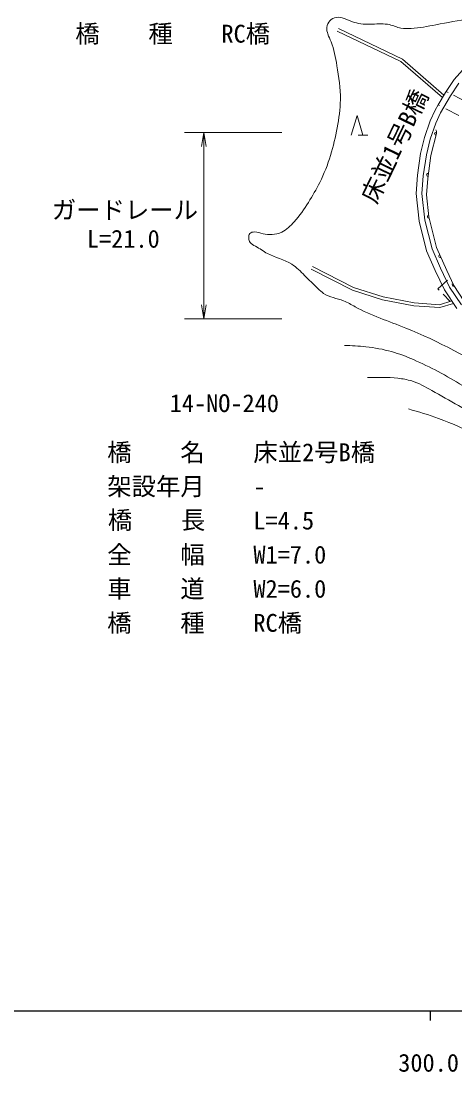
# Model space of a CAD drawing. Units: millimetres, scale not verified. Extents: x 40000 to 680000, y 20000 to 380000.
# Drawn here: x 326010 to 370552, y 198715 to 306520 of the extents above; entities that cross this region are included whole.
import ezdxf
from ezdxf.enums import TextEntityAlignment as Align

# ---------------------------------------------------------------- set-up
doc = ezdxf.new("R2010")
doc.units = ezdxf.units.MM
doc.header["$LTSCALE"] = 1000
for name, color, linetype, lineweight in [('M-BGD', 7, 'Continuous', 13), ('M-STR-STR1', 1, 'Continuous', 13), ('M-STR-STR3', 7, 'Continuous', 13), ('M-TTL-BAND', 7, 'Continuous', 25)]:
    doc.layers.add(name, color=color, linetype=linetype, lineweight=lineweight)
doc.styles.add('ＭＳ ゴシック', font='')
doc.styles.get('ＭＳ ゴシック').set_extended_font_data('MS Gothic')

# ---------------------------------------------------------------- blocks, each defined once
blk = doc.blocks.new('open_arrow')
at = {"color": 0, "linetype": 'Continuous', "lineweight": -2}
blk.add_lwpolyline([(7.5, 1.25), (0, 0), (7.5, -1.25)], dxfattribs=at)

msp = doc.modelspace()

# ---------------------------------------------------------------- linework, layer by layer
at = {"layer": 'M-BGD'}
for p, q in [((358468, 305483), (365003, 302361)), ((358597, 305754), (365169, 302614)), ((365003, 302361), (369265, 298666)), ((365169, 302614), (369419, 298930)), ((371635, 301827), (370483, 300506)), ((370483, 300506), (369652, 299306)), ((370957, 300137), (370075, 298863)), ((370075, 298863), (369052, 297114)), ((368833, 297928), (368518, 297390)), ((359906, 294819), (360506, 296819)), ((360506, 296819), (361106, 294819)), ((368518, 297390), (368010, 296272)), ((369052, 297114), (368569, 296051)), ((368010, 296272), (367435, 294579)), ((368569, 296051), (368011, 294411)), ((360606, 294819), (361606, 294819)), ((367435, 294579), (367028, 292919)), ((368011, 294411), (367617, 292802)), ((368640, 294994), (368083, 292711)), ((367028, 292919), (366689, 290718)), ((367617, 292802), (367286, 290651)), ((368083, 292711), (367749, 290372)), ((366689, 290718), (366554, 288821)), ((367286, 290651), (367156, 288832)), ((367749, 290372), (367638, 288674)), ((366554, 288821), (366859, 285976)), ((367156, 288832), (367451, 286083)), ((367638, 288674), (367861, 286447)), ((366859, 285976), (367638, 282961)), ((367451, 286083), (368207, 283157)), ((367861, 286447), (368640, 283301)), ((367638, 282961), (368518, 280929)), ((368207, 283157), (369065, 281177)), ((368640, 283301), (369726, 280934)), ((355784, 281074), (360016, 278921)), ((355920, 281341), (360131, 279199)), ((368518, 280929), (369467, 278930)), ((369065, 281177), (369989, 279229)), ((369726, 280934), (370450, 279403)), ((369989, 279229), (371230, 277400)), ((370450, 279403), (371443, 277815)), ((360016, 278921), (363099, 277934)), ((360131, 279199), (363173, 278225)), ((363173, 278225), (366362, 277617)), ((369467, 278930), (370754, 277034)), ((363099, 277934), (366322, 277319)), ((366322, 277319), (369001, 277119)), ((366362, 277617), (368966, 277422)), ((368966, 277422), (370225, 277814)), ((369001, 277119), (370401, 277554))]:
    msp.add_line(p, q, dxfattribs=at)
for centre, radius, start, end in [((368610, 294954), 150, 72.89368, 261.09996), ((368154, 295112), 500, 346.29304, 31.29304), ((367782, 290733), 150, 80.74635, 268.95264), ((367861, 286447), 150, 95.71059, 283.91688), ((369032, 282410), 150, 108.87795, 297.08423), ((370419, 279468), 150, 115.30138, 292.15827)]:
    msp.add_arc(centre, radius, start, end, dxfattribs=at)
for points, knots in [([(375211, 270128), (372039, 271905), (368867, 273681), (365493, 275028), (363748, 275725), (361950, 276306), (360308, 277211), (359916, 277427), (359533, 277662), (359114, 277825), (358433, 278091), (357657, 278170), (357067, 278576), (356858, 278720), (356673, 278905), (356487, 279088), (356031, 279537), (355575, 279968), (355123, 280418), (354704, 280834), (354286, 281267), (353792, 281578), (353031, 282057), (352088, 282248), (351302, 282669), (350887, 282892), (350515, 283179), (350074, 283420), (349868, 283532), (349647, 283635), (349526, 283811), (349445, 283928), (349409, 284079), (349394, 284241), (349378, 284421), (349388, 284615), (349490, 284731), (349592, 284848), (349788, 284885), (349968, 284886), (350291, 284890), (350563, 284781), (350852, 284707), (351149, 284631), (351463, 284592), (351773, 284612), (352117, 284633), (352457, 284725), (352765, 284875), (353265, 285117), (353682, 285508), (354056, 285926), (354608, 286543), (355066, 287219), (355502, 287911), (355922, 288577), (356322, 289258), (356673, 289964), (357117, 290857), (357484, 291789), (357778, 292741), (358066, 293671), (358285, 294618), (358465, 295578), (358643, 296527), (358782, 297487), (358794, 298445), (358808, 299611), (358632, 300774), (358435, 301939), (358294, 302773), (358142, 303607), (357831, 304380), (357723, 304648), (357596, 304909), (357501, 305189), (357427, 305406), (357373, 305635), (357394, 305860), (357418, 306109), (357536, 306354), (357714, 306541), (357888, 306725), (358121, 306853), (358363, 306893), (358638, 306938), (358924, 306869), (359194, 306775), (359543, 306654), (359865, 306489), (360205, 306381), (360792, 306196), (361432, 306178), (362068, 306200), (362666, 306221), (363260, 306277), (363825, 306147), (364218, 306057), (364598, 305877), (364996, 305796), (365340, 305726), (365697, 305730), (366050, 305753), (366909, 305809), (367745, 305977), (368584, 306137), (370921, 306580), (373276, 306953), (375616, 307367), (376526, 307528), (377434, 307694), (378353, 307831), (379174, 307953), (380004, 308052), (380827, 308007), (381642, 307963), (382449, 307779), (383263, 307706), (383995, 307639), (384732, 307662), (385469, 307684)], [0, 0, 0, 0, 1, 1, 1, 2, 2, 2, 3, 3, 3, 4, 4, 4, 5, 5, 5, 6, 6, 6, 7, 7, 7, 8, 8, 8, 9, 9, 9, 10, 10, 10, 11, 11, 11, 12, 12, 12, 13, 13, 13, 14, 14, 14, 15, 15, 15, 16, 16, 16, 17, 17, 17, 18, 18, 18, 19, 19, 19, 20, 20, 20, 21, 21, 21, 22, 22, 22, 23, 23, 23, 24, 24, 24, 25, 25, 25, 26, 26, 26, 27, 27, 27, 28, 28, 28, 29, 29, 29, 30, 30, 30, 31, 31, 31, 32, 32, 32, 33, 33, 33, 34, 34, 34, 35, 35, 35, 36, 36, 36, 37, 37, 37, 38, 38, 38, 39, 39, 39, 40, 40, 40, 40]), ([(359223, 273251), (359949, 273214), (360675, 273177), (361399, 273100), (362293, 273005), (363184, 272850), (364049, 272605), (364814, 272388), (365558, 272101), (366289, 271786), (367154, 271413), (368001, 271002), (368831, 270558), (370519, 269656), (372135, 268621), (373808, 267693), (375562, 266719), (377379, 265861), (379172, 264957), (380531, 264271), (381877, 263558), (383222, 262846)], [0, 0, 0, 0, 1, 1, 1, 2, 2, 2, 3, 3, 3, 4, 4, 4, 5, 5, 5, 6, 6, 6, 7, 7, 7, 7]), ([(361566, 269953), (362610, 269973), (363655, 269993), (364695, 269878), (365174, 269824), (365652, 269742), (366108, 269600), (366835, 269373), (367508, 268994), (368178, 268616), (370014, 267580), (371830, 266557), (373679, 265588), (376805, 263947), (380024, 262458), (383243, 260970)], [0, 0, 0, 0, 1, 1, 1, 2, 2, 2, 3, 3, 3, 4, 4, 4, 5, 5, 5, 5]), ([(365771, 266728), (366813, 266430), (367854, 266133), (368868, 265762), (370304, 265236), (371683, 264561), (373073, 263915), (375086, 262978), (377120, 262100), (379125, 261159), (381347, 260116), (383534, 258995), (385745, 257920), (387935, 256855), (390149, 255834), (392422, 254965), (394002, 254361), (395610, 253830), (397223, 253317), (398412, 252939), (399603, 252572), (400803, 252237), (401589, 252019), (402379, 251815), (403162, 251584), (404544, 251176), (405905, 250686), (407225, 250107), (408543, 249527), (409820, 248858), (411117, 248231), (412588, 247520), (414085, 246863), (415606, 246271), (417183, 245657), (418785, 245115), (420379, 244538), (421939, 243973), (423491, 243376), (425096, 242975), (426265, 242683), (427462, 242496), (428647, 242265), (429940, 242013), (431218, 241708), (432511, 241441), (433228, 241293), (433950, 241156), (434642, 240929), (435781, 240556), (436838, 239940), (437853, 239282), (438431, 238906), (438995, 238517), (439529, 238088), (440040, 237677), (440523, 237229), (441006, 236781)], [0, 0, 0, 0, 1, 1, 1, 2, 2, 2, 3, 3, 3, 4, 4, 4, 5, 5, 5, 6, 6, 6, 7, 7, 7, 8, 8, 8, 9, 9, 9, 10, 10, 10, 11, 11, 11, 12, 12, 12, 13, 13, 13, 14, 14, 14, 15, 15, 15, 16, 16, 16, 17, 17, 17, 18, 18, 18, 19, 19, 19, 19])]:
    msp.add_open_spline(points, degree=3, knots=knots, dxfattribs=at)
at = {"layer": 'M-STR-STR1'}
for p, q in [((369568, 299185), (368833, 297928)), ((369652, 299306), (369568, 299185)), ((369652, 299306), (369857, 299197)), ((370405, 298906), (371700, 298219)), ((368833, 297928), (368963, 297860)), ((369612, 297515), (370934, 296815)), ((368780, 279036), (369779, 279945)), ((368917, 278898), (368780, 279036)), ((370052, 277763), (369328, 278487))]:
    msp.add_line(p, q, dxfattribs=at)
at = {"layer": 'M-STR-STR3'}
for p, q in [((352781, 295097), (342781, 295097)), ((344781, 295097), (344781, 275957)), ((352781, 275957), (342781, 275957))]:
    msp.add_line(p, q, dxfattribs=at)
at = {"layer": 'M-TTL-BAND'}
for p, q in [((40000, 205000), (579000, 205000)), ((368000, 205000), (368000, 204000))]:
    msp.add_line(p, q, dxfattribs=at)

# ---------------------------------------------------------------- block references
at = {"layer": 'M-STR-STR3', "xscale": 193, "yscale": 193}
for p, rotation in [((344781, 295097), 270), ((344781, 275957), 90)]:
    msp.add_blockref('open_arrow', p, dxfattribs=dict(at, rotation=rotation))

# ---------------------------------------------------------------- texts
at = {"layer": 'M-STR-STR1', "style": 'ＭＳ ゴシック'}
for s, p in [('橋\u3000\u3000種', (331579, 303753)), ('RC橋', (346579, 303753)), ('14-NO-240', (341266, 265848)), ('橋\u3000\u3000名', (334859, 260815)), ('床並2号B橋', (349859, 260815)), ('架設年月', (334859, 257315)), ('-', (349859, 257315)), ('橋\u3000  長', (334927, 253866)), ('L=4.5', (349859, 253815)), ('全\u3000\u3000幅', (334859, 250315)), ('W1=7.0', (349859, 250315)), ('車\u3000\u3000道', (334859, 246815)), ('W2=6.0', (349859, 246815)), ('橋\u3000\u3000種', (334859, 243315)), ('RC橋', (349859, 243315))]:
    msp.add_text(s, height=1833, dxfattribs=at).set_placement(p, align=Align.BOTTOM_LEFT)
msp.add_text('床並1号B橋', height=1833, rotation=64.231, dxfattribs=at).set_placement((362944, 287418), align=Align.BOTTOM_LEFT)
at = {"layer": 'M-STR-STR3', "style": 'ＭＳ ゴシック'}
for s, p in [('ガードレール', (329177, 285681)), ('L=21.0', (332767, 282717))]:
    msp.add_text(s, height=1833, dxfattribs=at).set_placement(p, align=Align.BOTTOM_LEFT)
at = {"layer": 'M-TTL-BAND', "style": 'ＭＳ ゴシック'}
msp.add_text('300.0', height=1833, dxfattribs=at).set_placement((367844, 198195), align=Align.BOTTOM_CENTER)

doc.saveas('drawing.dxf')
